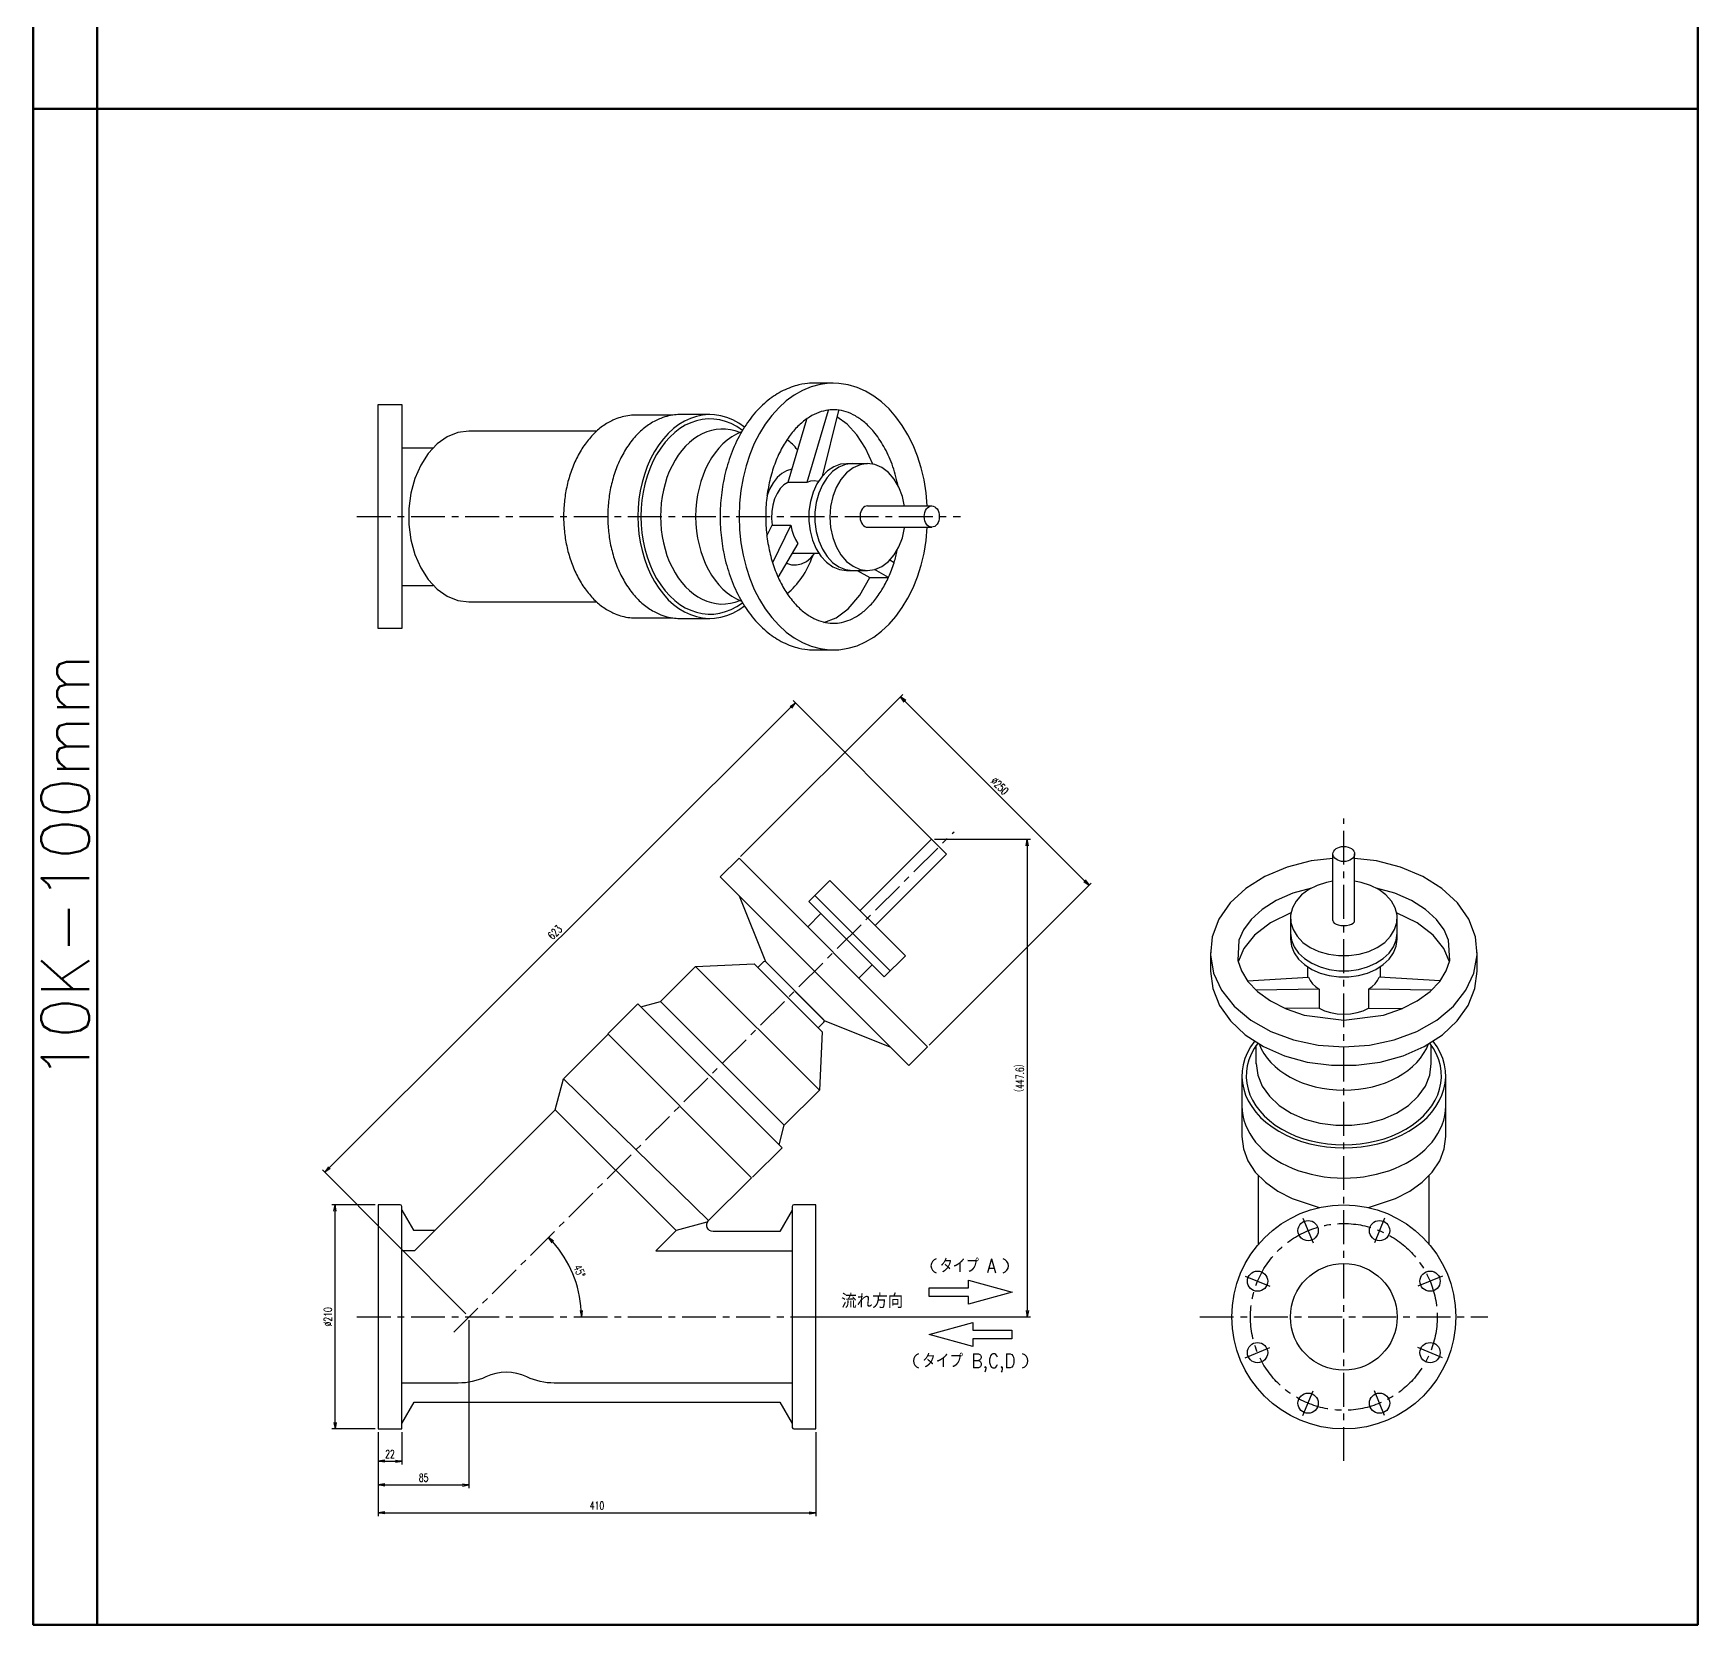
# Model space of a CAD drawing. Header units: millimetres. Extents: x 1711 to 90196, y -23291 to 8516.
# Drawn here: x 24802 to 26362, y -17564 to -16073 of the extents above; entities that cross this region are included whole.
import ezdxf
from ezdxf.enums import TextEntityAlignment as Align

# ---------------------------------------------------------------- set-up
doc = ezdxf.new("R2010")
doc.units = ezdxf.units.MM
doc.header["$PDMODE"] = 35
doc.linetypes.add('CENTER', pattern=[50.8, 31.75, -6.35, 6.35, -6.35])
for name, color, linetype in [('CEN', 2, 'CENTER'), ('寸法', 2, 'Continuous'), ('配管-CVP', 4, 'Continuous')]:
    doc.layers.add(name, color=color, linetype=linetype)
doc.layers.add('line', color=153, linetype='Continuous', lineweight=50)
doc.styles.add('4', font='simplex', dxfattribs={"height": 4, "bigfont": 'bigfont'})
doc.styles.add('kpk', font='romans.shx', dxfattribs={"width": 0.7, "bigfont": 'extfont2.shx'})
doc.styles.get("Standard").update_dxf_attribs({"font": 'romans.shx', "bigfont": 'extfont.shx'})
doc.dimstyles.new('KPK-3', dxfattribs={"dimscale": 3, "dimtxt": 2.5, "dimasz": 2, "dimexe": 1, "dimexo": 1, "dimgap": 1, "dimtad": 3, "dimdec": 1, "dimdsep": 46, "dimtxsty": 'kpk', "dimblk": 'OPEN', "dimcen": 2.5, "dimclrd": 2, "dimclre": 2, "dimclrt": 4, "dimadec": 1, "dimazin": 2, "dimtfac": 1, "dimtdec": 1, "dimtmove": 0, "dimatfit": 2, "dimldrblk": 'OPEN', "dimfxl": 0, "dimlwd": -1, "dimlwe": -1, "dimarcsym": 0})

# ---------------------------------------------------------------- blocks, each defined once
blk = doc.blocks.new('_Open')
at = {"color": 0, "linetype": 'ByBlock', "lineweight": -2}
for p, q in [((-1, 0.17), (0, 0)), ((-1, -0.17), (0, 0)), ((0, 0), (-1, 0))]:
    blk.add_line(p, q, dxfattribs=at)
blk = doc.blocks.new('*D1799')
at = {"layer": 'Defpoints', "color": 0, "transparency": 16777216}
for p in [(25125.6, -17380.7), (25535.6, -17380.7), (25535.6, -17459.3)]:
    blk.add_point(p, dxfattribs=at)
at = {"layer": '寸法', "color": 2, "transparency": 16777216}
for p, q in [((25125.6, -17383.7), (25125.6, -17462.3)), ((25535.6, -17383.7), (25535.6, -17462.3)), ((25131.6, -17459.3), (25529.6, -17459.3))]:
    blk.add_line(p, q, dxfattribs=at)
at = {"layer": '寸法', "color": 2, "transparency": 16777216, "xscale": 6, "yscale": 6, "zscale": 6, "rotation": 180}
blk.add_blockref('_Open', (25125.6, -17459.3), dxfattribs=at)
at = {"layer": '寸法', "color": 2, "transparency": 16777216, "xscale": 6, "yscale": 6, "zscale": 6}
blk.add_blockref('_Open', (25535.6, -17459.3), dxfattribs=at)
at = {"layer": '寸法', "color": 4, "transparency": 16777216, "insert": (25330.6, -17452.6), "char_height": 7.5, "attachment_point": 5, "style": 'kpk', "bg_fill": 3, "box_fill_scale": 1.1, "bg_fill_color": 256, "bg_fill_true_color": 13158600, "bg_fill_transparency": 0}
blk.add_mtext('410', dxfattribs=at)
blk = doc.blocks.new('*D1800')
at = {"layer": 'Defpoints', "color": 0, "transparency": 16777216}
for p in [(25125.6, -17380.7), (25147.6, -17380.7)]:
    blk.add_point(p, dxfattribs=at)
at = {"layer": '寸法', "color": 2, "transparency": 16777216}
for p, q in [((25125.6, -17383.7), (25125.6, -17413.9)), ((25147.6, -17383.7), (25147.6, -17413.9)), ((25131.6, -17410.9), (25141.6, -17410.9))]:
    blk.add_line(p, q, dxfattribs=at)
at = {"layer": '寸法', "color": 2, "transparency": 16777216, "xscale": 6, "yscale": 6, "zscale": 6, "rotation": 180}
blk.add_blockref('_Open', (25125.6, -17410.9), dxfattribs=at)
at = {"layer": '寸法', "color": 2, "transparency": 16777216, "xscale": 6, "yscale": 6, "zscale": 6}
blk.add_blockref('_Open', (25147.6, -17410.9), dxfattribs=at)
at = {"layer": '寸法', "color": 4, "transparency": 16777216, "insert": (25136.6, -17404.2), "char_height": 7.5, "attachment_point": 5, "style": 'kpk', "bg_fill": 3, "box_fill_scale": 1.1, "bg_fill_color": 256, "bg_fill_true_color": 13158600, "bg_fill_transparency": 0}
blk.add_mtext('22', dxfattribs=at)
at = {"layer": 'Defpoints', "color": 0, "transparency": 16777216}
blk.add_point((25147.6, -17410.9), dxfattribs=at)
blk = doc.blocks.new('*D1801')
at = {"layer": 'Defpoints', "color": 0, "transparency": 16777216}
for p in [(25085.1, -17170.7), (25125.6, -17170.7), (25125.6, -17380.7)]:
    blk.add_point(p, dxfattribs=at)
at = {"layer": '寸法', "color": 2, "transparency": 16777216}
for p, q in [((25122.6, -17170.7), (25082.1, -17170.7)), ((25085.1, -17374.7), (25085.1, -17176.7)), ((25122.6, -17380.7), (25082.1, -17380.7))]:
    blk.add_line(p, q, dxfattribs=at)
at = {"layer": '寸法', "color": 2, "transparency": 16777216, "xscale": 6, "yscale": 6, "zscale": 6}
for p, rotation in [((25085.1, -17170.7), 90), ((25085.1, -17380.7), 270)]:
    blk.add_blockref('_Open', p, dxfattribs=dict(at, rotation=rotation))
at = {"layer": '寸法', "color": 4, "transparency": 16777216, "insert": (25078.4, -17275.7), "char_height": 7.5, "attachment_point": 5, "rotation": 90, "style": 'kpk', "bg_fill": 3, "box_fill_scale": 1.1, "bg_fill_color": 256, "bg_fill_true_color": 13158600, "bg_fill_transparency": 0}
blk.add_mtext('%%C210', dxfattribs=at)
blk = doc.blocks.new('*D1802')
at = {"layer": 'Defpoints', "color": 0, "transparency": 16777216}
for p in [(25210.6, -17275.7), (25125.6, -17381.7), (25210.6, -17433.2)]:
    blk.add_point(p, dxfattribs=at)
at = {"layer": '寸法', "color": 2, "transparency": 16777216}
for p, q in [((25210.6, -17278.7), (25210.6, -17436.2)), ((25125.6, -17384.7), (25125.6, -17436.2)), ((25131.6, -17433.2), (25204.6, -17433.2))]:
    blk.add_line(p, q, dxfattribs=at)
at = {"layer": '寸法', "color": 2, "transparency": 16777216, "xscale": 6, "yscale": 6, "zscale": 6, "rotation": 180}
blk.add_blockref('_Open', (25125.6, -17433.2), dxfattribs=at)
at = {"layer": '寸法', "color": 2, "transparency": 16777216, "xscale": 6, "yscale": 6, "zscale": 6}
blk.add_blockref('_Open', (25210.6, -17433.2), dxfattribs=at)
at = {"layer": '寸法', "color": 4, "transparency": 16777216, "insert": (25168.1, -17426.4), "char_height": 7.5, "attachment_point": 5, "style": 'kpk', "bg_fill": 3, "box_fill_scale": 1.1, "bg_fill_color": 256, "bg_fill_true_color": 13158600, "bg_fill_transparency": 0}
blk.add_mtext('85', dxfattribs=at)
blk = doc.blocks.new('*D1803')
at = {"layer": 'Defpoints', "color": 0, "transparency": 16777216}
for p in [(25651.1, -16835.2), (25312.4, -17248.5), (25125.6, -17275.7), (25535.6, -17275.7), (25196.4, -17289.9)]:
    blk.add_point(p, dxfattribs=at)
at = {"layer": '寸法', "color": 2, "transparency": 16777216}
blk.add_arc((25210.6, -17275.7), 105.4, 3.2609, 41.7391, dxfattribs=at)
at = {"layer": '寸法', "color": 2, "transparency": 16777216, "xscale": 6, "yscale": 6, "zscale": 6}
for p, rotation in [((25285.1, -17201.2), 133.3695482677763), ((25316, -17275.7), 271.6304517322241)]:
    blk.add_blockref('_Open', p, dxfattribs=dict(at, rotation=rotation))
at = {"layer": '寸法', "color": 4, "transparency": 16777216, "insert": (25314.2, -17232.8), "char_height": 7.5, "attachment_point": 5, "rotation": 292.5, "style": 'kpk', "bg_fill": 3, "box_fill_scale": 1.1, "bg_fill_color": 256, "bg_fill_true_color": 13158600, "bg_fill_transparency": 0}
blk.add_mtext('45°', dxfattribs=at)
blk = doc.blocks.new('*D1804')
at = {"layer": 'Defpoints', "color": 0, "transparency": 16777216}
for p in [(25463, -16846.5), (25791.8, -16871.3), (25639.8, -17023.3)]:
    blk.add_point(p, dxfattribs=at)
at = {"layer": '寸法', "color": 2, "transparency": 16777216}
for p, q in [((25465.1, -16844.4), (25617.1, -16692.4)), ((25619.2, -16698.8), (25787.5, -16867.1)), ((25641.9, -17021.2), (25793.9, -16869.2))]:
    blk.add_line(p, q, dxfattribs=at)
at = {"layer": '寸法', "color": 2, "transparency": 16777216, "xscale": 6, "yscale": 6, "zscale": 6}
for p, rotation in [((25615, -16694.6), 135), ((25791.8, -16871.3), 315)]:
    blk.add_blockref('_Open', p, dxfattribs=dict(at, rotation=rotation))
at = {"layer": '寸法', "color": 4, "transparency": 16777216, "insert": (25708.1, -16778.2), "char_height": 7.5, "attachment_point": 5, "rotation": 315, "style": 'kpk', "bg_fill": 3, "box_fill_scale": 1.1, "bg_fill_color": 256, "bg_fill_true_color": 13158600, "bg_fill_transparency": 0}
blk.add_mtext('%%C250', dxfattribs=at)
blk = doc.blocks.new('*D1805')
at = {"layer": 'Defpoints', "color": 0, "transparency": 16777216}
for p in [(25644, -16828.2), (25535.6, -17275.7), (25733.9, -17275.7)]:
    blk.add_point(p, dxfattribs=at)
at = {"layer": '寸法', "color": 2, "transparency": 16777216}
for p, q in [((25647, -16828.2), (25736.9, -16828.2)), ((25733.9, -16834.2), (25733.9, -17269.7)), ((25538.6, -17275.7), (25736.9, -17275.7))]:
    blk.add_line(p, q, dxfattribs=at)
at = {"layer": '寸法', "color": 2, "transparency": 16777216, "xscale": 6, "yscale": 6, "zscale": 6}
for p, rotation in [((25733.9, -16828.2), 90), ((25733.9, -17275.7), 270)]:
    blk.add_blockref('_Open', p, dxfattribs=dict(at, rotation=rotation))
at = {"layer": '寸法', "color": 4, "transparency": 16777216, "insert": (25727.1, -17052), "char_height": 7.5, "attachment_point": 5, "rotation": 90, "style": 'kpk', "bg_fill": 3, "box_fill_scale": 1.1, "bg_fill_color": 256, "bg_fill_true_color": 13158600, "bg_fill_transparency": 0}
blk.add_mtext('（447.6）', dxfattribs=at)
blk = doc.blocks.new('*D1806')
at = {"layer": 'Defpoints', "color": 0, "transparency": 16777216}
for p in [(25516.6, -16700.3), (25651.1, -16835.2), (25209.9, -17275)]:
    blk.add_point(p, dxfattribs=at)
at = {"layer": '寸法', "color": 2, "transparency": 16777216}
for p, q in [((25079.6, -17135.9), (25512.4, -16704.5)), ((25649, -16833.1), (25514.5, -16698.2)), ((25207.7, -17272.9), (25073.3, -17138))]:
    blk.add_line(p, q, dxfattribs=at)
at = {"layer": '寸法', "color": 2, "transparency": 16777216, "xscale": 6, "yscale": 6, "zscale": 6}
for p, rotation in [((25516.6, -16700.3), 44.9080325352659), ((25075.4, -17140.1), 224.9080325352659)]:
    blk.add_blockref('_Open', p, dxfattribs=dict(at, rotation=rotation))
at = {"layer": '寸法', "color": 4, "transparency": 16777216, "insert": (25291.2, -16915.4), "char_height": 7.5, "attachment_point": 5, "rotation": 44.908, "style": 'kpk', "bg_fill": 3, "box_fill_scale": 1.1, "bg_fill_color": 256, "bg_fill_true_color": 13158600, "bg_fill_transparency": 0}
blk.add_mtext('623', dxfattribs=at)
blk = doc.blocks.new('A$C64145449')
at = {"layer": 'line'}
for p, q in [((60, 0), (60, -5930.5)), ((0, -4510), (1560, -4510))]:
    blk.add_line(p, q, dxfattribs=at)
blk.add_lwpolyline([(60, -160), (0, 0), (0, -5930.5), (1560, -5930.5), (1560, 0), (0, 0)], dxfattribs=at)
at = {"layer": 'line', "insert": (30, -5220.3), "char_height": 45, "attachment_point": 5, "rotation": 90}
blk.add_mtext('10K-100mm', dxfattribs=at)

msp = doc.modelspace()

# ---------------------------------------------------------------- linework, layer by layer
at = {"layer": 'CEN'}
for p, q in [((25105.5683, -16525.7442), (25671.2564, -16525.7442)), ((26030.5683, -17410.7442), (26030.5683, -16808.8504)), ((25196.4262, -17289.8863), (25665.238, -16821.0745)), ((25992.3, -17183.3562), (26001.8671, -17206.4532)), ((26068.8367, -17183.3562), (26059.2696, -17206.4532)), ((25938.1804, -17237.4758), (25961.2773, -17247.0429)), ((26122.9563, -17237.4758), (26099.8593, -17247.0429)), ((25105.5683, -17275.7442), (25555.5683, -17275.7442)), ((25895.5683, -17275.7442), (26165.5683, -17275.7442)), ((25938.1804, -17314.0125), (25961.2773, -17304.4454)), ((26122.9563, -17314.0125), (26099.8593, -17304.4454)), ((25992.3, -17368.1321), (26001.8671, -17345.0351)), ((26068.8367, -17368.1321), (26059.2696, -17345.0351))]:
    msp.add_line(p, q, dxfattribs=at)
msp.add_circle((26030.5683, -17275.7442), 87.5, dxfattribs=at)
at = {"layer": '寸法'}
for centre, start, end in [((25650.5121, -17227.8425), 106.2602047, 253.7397953), ((25709.3621, -17227.8425), 286.2602047, 73.7397953), ((25634.0121, -17316.9425), 106.2602047, 253.7397953), ((25727.5121, -17316.9425), 286.2602047, 73.7397953)]:
    msp.add_arc(centre, 6.875, start, end, dxfattribs=at)
at = {"layer": '配管-CVP', "color": 0, "linetype": 'ByBlock'}
for p, q in [((25547.1296, -16426.5413), (25527.1982, -16493.738)), ((25556.9513, -16426.5413), (25541.5215, -16488.1176)), ((25527.0064, -16434.7862), (25509.5206, -16493.738)), ((25147.5683, -16461.2442), (25177.1038, -16461.2442)), ((25564.4148, -16476.22), (25584.2138, -16476.22)), ((25584.2138, -16515.7442), (25644.3783, -16515.7442)), ((25489.6908, -16543.9099), (25494.6676, -16533.7609)), ((25584.2138, -16535.7442), (25644.3783, -16535.7442)), ((25609.076, -16569.1227), (25605.1227, -16566.5392)), ((25147.5683, -16590.2442), (25177.1038, -16590.2442)), ((26020.4255, -16904.2648), (26020.4255, -16841.9342)), ((26040.7112, -16904.2648), (26040.7112, -16841.9342)), ((25996.5683, -16947.7602), (25996.5683, -16957.4927)), ((26064.5683, -16947.7602), (26064.5683, -16957.4927)), ((26120.8975, -16960.7594), (26063.7215, -16957.4436)), ((25948.5683, -17038.5098), (25948.5683, -17021.116)), ((26112.5683, -17038.5098), (26112.5683, -17021.116)), ((25950.5683, -17207.7368), (25950.5683, -17143.0428)), ((26110.5683, -17207.7368), (26110.5683, -17143.0428))]:
    msp.add_line(p, q, dxfattribs=at)
msp.add_lwpolyline([(25147.5683, -16630.7442), (25125.5683, -16630.7442), (25125.5683, -16420.7442), (25147.5683, -16420.7442)], close=True, dxfattribs=at)
at = {"layer": '配管-CVP', "color": 0, "linetype": 'ByBlock', "flags": 128}
for points in [[(25589.1439, -16476.7085), (25582.3519, -16461.7544), (25574.1494, -16449.1593), (25565.0279, -16439.2871), (25555.5124, -16432.2837)], [(25330.2569, -16445.7442), (25210.5683, -16445.7442), (25200.1739, -16447.1063), (25190.1334, -16451.1464), (25180.7888, -16457.7268), (25172.4583, -16466.6235), (25165.4256, -16477.5334), (25159.9302, -16490.0851), (25156.1592, -16503.8511), (25154.2411, -16518.3627), (25154.2411, -16533.1256), (25156.1592, -16547.6372), (25159.9302, -16561.4032), (25165.4256, -16573.9549), (25172.4583, -16584.8649), (25180.7888, -16593.7615), (25190.1334, -16600.3419), (25200.1739, -16604.382), (25210.5683, -16605.7442), (25330.2569, -16605.7442)], [(25513.1706, -16481.4324), (25508.3197, -16482.8258), (25503.6916, -16485.4813), (25499.4208, -16489.3214), (25495.6315, -16494.2347), (25492.434, -16500.0783), (25489.9212, -16506.682)], [(25565.5581, -16476.2461), (25558.979, -16476.8145), (25552.5889, -16479.1), (25546.6098, -16483.0232), (25541.2495, -16488.4479), (25536.6944, -16495.1853), (25533.1027, -16503.0014), (25530.5994, -16511.6245), (25529.2713, -16520.7549), (25529.1647, -16530.0752), (25530.2833, -16539.2615), (25532.5882, -16547.9946), (25535.9993, -16555.9708), (25540.398, -16562.913), (25545.6314, -16568.5799), (25551.5177, -16572.7745), (25557.8522, -16575.3511), (25564.4148, -16576.22), (25584.2138, -16576.22)], [(25570.0717, -16476.22), (25563.5752, -16477.0713), (25557.2999, -16479.5964), (25551.4595, -16483.7091), (25546.253, -16489.2695), (25541.8575, -16496.0883), (25538.4229, -16503.9331), (25536.066, -16512.5368), (25534.8672, -16521.6066), (25534.8672, -16530.8334), (25536.066, -16539.9031), (25538.4229, -16548.5069), (25541.8575, -16556.3517), (25546.253, -16563.1704), (25551.4595, -16568.7308), (25557.2999, -16572.8436), (25563.5752, -16575.3686), (25570.0717, -16576.22)], [(25618.8548, -16516.22), (25616.8143, -16506.8701), (25613.5252, -16498.2613), (25609.1135, -16490.7233), (25603.7481, -16484.5448), (25597.6346, -16479.9624), (25591.0071, -16477.1516), (25584.1194, -16476.2202), (25577.2353, -16477.2037), (25570.6185, -16480.0644), (25564.5224, -16484.6929), (25559.1805, -16490.9119), (25554.7973, -16498.4831), (25551.5407, -16507.1167), (25549.5355, -16516.4818), (25548.8585, -16526.22), (25549.5355, -16535.9581), (25551.5407, -16545.3233), (25554.7973, -16553.9568), (25559.1805, -16561.5281), (25564.5224, -16567.747), (25570.6185, -16572.3755), (25577.2353, -16575.2363), (25584.1194, -16576.2198), (25591.0071, -16575.2883), (25597.6346, -16572.4776), (25603.7481, -16567.8952), (25609.1135, -16561.7167), (25613.5252, -16554.1787), (25616.8143, -16545.5699), (25618.8548, -16536.22)], [(25538.0458, -16492.913), (25534.4173, -16492.2406), (25530.7674, -16492.5182), (25527.1982, -16493.738), (25509.5206, -16493.738), (25505.7551, -16496.169), (25502.3454, -16499.6457), (25499.4101, -16504.047), (25497.0512, -16509.22), (25495.351, -16514.9845), (25494.3686, -16521.14), (25494.1381, -16527.4722), (25494.6676, -16533.7609), (25512.3452, -16533.7609), (25495.0048, -16569.1227)], [(25584.2138, -16515.7442), (25582.9145, -16515.9144), (25581.6595, -16516.4194), (25580.4914, -16517.242), (25579.4501, -16518.3541), (25578.571, -16519.7178), (25577.8841, -16521.2868), (25577.4127, -16523.0075), (25577.1729, -16524.8215), (25577.1729, -16526.6669), (25577.4127, -16528.4808), (25577.8841, -16530.2016), (25578.571, -16531.7705), (25579.4501, -16533.1343), (25580.4914, -16534.2463), (25581.6595, -16535.0689), (25582.9145, -16535.5739), (25584.2138, -16535.7442)], [(25512.3452, -16533.7609), (25513.3087, -16538.6297), (25514.7289, -16543.22), (25516.574, -16547.4286), (25518.8027, -16551.1611), (25500.2354, -16582.996)], [(25508.0966, -16569.5174), (25512.7762, -16570.9435), (25517.5428, -16571.1541), (25522.2669, -16570.1435), (25526.82, -16567.9393), (25531.0785, -16564.6012), (25534.9266, -16560.22)], [(25543.2018, -16625.1759), (25554.6161, -16620.6683), (25566.1039, -16612.1659), (25576.927, -16599.4935), (25586.1678, -16582.996)], [(26020.4255, -16846.3161), (26000.0064, -16848.5058), (25977.329, -16854.241), (25956.6281, -16862.945), (25938.672, -16874.2947), (25924.1274, -16887.8686), (25913.5343, -16903.163), (25907.2858, -16919.6099), (25905.6139, -16936.599), (25908.5808, -16953.4993), (25916.0761, -16969.6837), (25927.8218, -16984.5513), (25943.3818, -16997.55), (25962.1784, -17008.1975), (25983.5139, -17016.0983), (26006.5961, -17020.9593), (26030.5683, -17022.5999), (26054.5405, -17020.9593), (26077.6228, -17016.0983), (26098.9582, -17008.1975), (26117.7548, -16997.55), (26133.3148, -16984.5513), (26145.0605, -16969.6837), (26152.5559, -16953.4993), (26155.5227, -16936.599), (26153.8508, -16919.6099), (26147.6024, -16903.163), (26137.0092, -16887.8686), (26122.4646, -16874.2947), (26104.5085, -16862.945), (26083.8076, -16854.241), (26061.1302, -16848.5058), (26040.7112, -16846.3161)], [(26000.2615, -16873.918), (25982.8101, -16878.7927), (25967.2348, -16885.6125), (25954.1119, -16893.9603), (25943.8501, -16903.3084), (25936.6175, -16913.0868), (25932.3021, -16922.8311), (25931.3485, -16941.8547), (25934.6038, -16951.5185), (25940.6726, -16961.3268), (25949.7589, -16970.9088), (25961.8043, -16979.7137), (25976.4852, -16987.1853), (25993.2821, -16992.8592), (26030.5688, -16997.5999), (26067.8554, -16992.8588), (26084.6523, -16987.185), (26099.3331, -16979.7133), (26111.3784, -16970.9084), (26120.4645, -16961.3262), (26126.533, -16951.518), (26129.7884, -16941.8544), (26128.8345, -16922.8306), (26124.5189, -16913.0864), (26117.2863, -16903.308), (26107.0247, -16893.9597), (26093.9015, -16885.6118), (26078.3259, -16878.7921), (26060.8743, -16873.9175)], [(26020.4255, -16867.5743), (26014.3964, -16868.5833), (26005.5809, -16871.4145), (25997.7024, -16875.394), (25991.0563, -16880.3726), (25985.8918, -16886.1636), (25982.4025, -16892.5499), (25980.7194, -16899.292), (25980.9055, -16906.1371), (25982.9538, -16912.8284), (25986.7875, -16919.1152), (25992.263, -16924.7616), (25999.1748, -16929.5559), (26007.2638, -16933.3184), (26016.2266, -16935.908), (26025.7272, -16937.2275), (26035.4094, -16937.2275), (26044.91, -16935.908), (26053.8729, -16933.3184), (26061.9619, -16929.5559), (26068.8737, -16924.7616), (26074.3491, -16919.1152), (26078.1828, -16912.8284), (26080.2312, -16906.1371), (26080.4173, -16899.292), (26078.7341, -16892.5499), (26075.2449, -16886.1636), (26070.0803, -16880.3726), (26063.4342, -16875.394), (26055.5557, -16871.4145), (26046.7402, -16868.5833), (26040.7112, -16867.5743)], [(25981.0568, -16897.1082), (25961.7211, -16906.4382), (25946.7547, -16917.9715), (25936.7623, -16930.518), (25931.6125, -16943.0504)], [(25980.5683, -16902.0382), (25980.5683, -16921.8372), (25981.4197, -16928.3338), (25983.9447, -16934.609), (25988.0575, -16940.4494), (25993.6179, -16945.656), (26000.4366, -16950.0514), (26008.2814, -16953.486), (26016.8852, -16955.8429), (26025.9549, -16957.0417), (26035.1817, -16957.0417), (26044.2515, -16955.8429), (26052.8552, -16953.486), (26060.7, -16950.0514), (26067.5188, -16945.656), (26073.0792, -16940.4494), (26077.1919, -16934.609), (26079.717, -16928.3338), (26080.5683, -16921.8372), (26080.5683, -16902.0382)], [(26129.5242, -16943.0502), (26124.3744, -16930.5182), (26114.3817, -16917.9714), (26099.4155, -16906.438), (26080.0797, -16897.1077)], [(25980.5683, -16916.1804), (25981.4197, -16922.6769), (25983.9447, -16928.9522), (25988.0575, -16934.7926), (25993.6179, -16939.9991), (26000.4366, -16944.3945), (26008.2814, -16947.8292), (26016.8852, -16950.186), (26025.9549, -16951.3849), (26035.1817, -16951.3849), (26044.2515, -16950.186), (26052.8552, -16947.8292), (26060.7, -16944.3945), (26067.5188, -16939.9991), (26073.0792, -16934.7926), (26077.1919, -16928.9522), (26079.717, -16922.6769), (26080.5683, -16916.1804)], [(25905.5683, -16934.2116), (25905.5683, -16951.8893), (25907.6967, -16968.1306), (25914.0093, -16983.8188), (25924.2912, -16998.4197), (25938.1922, -17011.4361), (25955.239, -17022.4247), (25974.851, -17031.0113), (25996.3604, -17036.9034), (26019.0348, -17039.9006), (26042.1019, -17039.9006), (26064.7762, -17036.9034), (26086.2856, -17031.0113), (26105.8976, -17022.4247), (26122.9444, -17011.4361), (26136.8455, -16998.4197), (26147.1273, -16983.8188), (26153.44, -16968.1306), (26155.5683, -16951.8893), (26155.5683, -16934.2116)], [(25940.2392, -16960.7594), (25997.4151, -16957.4436), (25998.914, -16960.5732), (26001.1235, -16963.5238), (26003.994, -16966.229), (26007.4611, -16968.6282), (25948.2489, -16969.5498)], [(26053.6755, -16968.6282), (26057.1426, -16966.229), (26060.0132, -16963.5238), (26062.2227, -16960.5732), (26063.7215, -16957.4436)], [(26007.4611, -16986.3059), (26012.4954, -16988.7855), (26018.1586, -16990.6211), (26024.2536, -16991.7486), (26030.5683, -16992.1288), (26036.8831, -16991.7486), (26042.9781, -16990.6211), (26048.6412, -16988.7855), (26053.6755, -16986.3059)], [(25935.0683, -17049.8236), (25935.0683, -17106.5617), (25936.4921, -17118.1788), (25940.7209, -17129.4495), (25947.6288, -17140.0377), (25957.0097, -17149.6278), (25968.5839, -17157.9338), (25982.0063, -17164.708), (26007.4296, -17173.3254)], [(25948.5683, -17038.4358), (25949.9645, -17049.0901), (25954.1056, -17059.3816), (25960.8505, -17068.9598), (25969.9696, -17077.4986), (25981.1523, -17084.7071), (25994.0178, -17090.3399), (26008.1279, -17094.2051), (26023.0023, -17096.1712), (26038.1343, -17096.1712), (26053.0087, -17094.2051), (26067.1189, -17090.3399), (26079.9844, -17084.7071), (26091.167, -17077.4986), (26100.2861, -17068.9598), (26107.031, -17059.3816), (26111.1721, -17049.0901), (26112.5683, -17038.4358)], [(26053.707, -17173.3254), (26079.1303, -17164.708), (26092.5527, -17157.9338), (26104.1269, -17149.6278), (26113.5078, -17140.0377), (26120.4157, -17129.4495), (26124.6445, -17118.1788), (26126.0683, -17106.5617), (26126.0683, -17049.8236)]]:
    msp.add_lwpolyline(points, dxfattribs=at)
at = {"layer": '配管-CVP', "color": 0, "linetype": 'ByBlock'}
for points in [[(25513.6336, -16560.0238), (25515.978, -16560.22), (25538.4919, -16560.22)], [(25574.3895, -16576.22), (25586.1678, -16582.996), (25603.8454, -16582.996), (25590.6259, -16575.3908)], [(26007.4611, -16968.6282), (26007.4611, -16986.3059), (25975.5815, -16986.8021)], [(26112.8877, -16969.5498), (26053.6755, -16968.6282), (26053.6755, -16986.3059), (26085.5551, -16986.8021)]]:
    msp.add_lwpolyline(points, dxfattribs=at)
for centre, radius in [((26030.5683, -17275.7442), 105), ((25997.0835, -17194.9047), 9.5), ((26064.0531, -17194.9047), 9.5), ((25949.7289, -17242.2594), 9.5), ((26030.5683, -17275.7442), 50), ((26111.4078, -17242.2594), 9.5), ((25949.7289, -17309.229), 9.5), ((26111.4078, -17309.229), 9.5), ((25997.0835, -17356.5836), 9.5), ((26064.0531, -17356.5836), 9.5)]:
    msp.add_circle(centre, radius, dxfattribs=at)
for centre, major_axis, ratio, start_param, end_param in [((25552.1009, -16525.7442), (0, -125), 0.707106781, 1.650881907, 7.773896054), ((25436.4889, -16525.7442), (0, -95.5), 0.707106781, 2.641807306, 6.782970654), ((25436.4889, -16525.7442), (0, -91.5), 0.707106781, 2.651536688, 6.773241273), ((25448.124, -16525.7442), (0, -82), 0.707106781, 2.853823177, 6.570954784), ((25481.0367, -16525.7442), (0, -82), 0.707106781, 3.403062007, 6.021715954), ((25481.0367, -16525.7442), (0, -82), 0.707106781, 2.437597707, 2.644069653), ((25481.0367, -16525.7442), (0, -82), 0.707106781, 0.497518076, 1.104540769), ((26030.5683, -16904.4327), (10.1494, 0), 0.459516911, 3.10558489, 6.319193071), ((26030.5683, -17049.8236), (-95.5, 0), 0.707106781, 5.777668611, 9.930294657), ((26030.5683, -17049.8236), (-91.5, 0), 0.707106781, 5.788087408, 9.91987586), ((26030.5683, -17005.2758), (-82, 0), 0.707106781, 0.253417789, 2.888174865), ((26030.5683, -17078.1078), (-95.5, 0), 0.707106781, 0, 3.141592654)]:
    msp.add_ellipse(centre, major_axis=major_axis, ratio=ratio, start_param=start_param, end_param=end_param, dxfattribs=at)
for centre, major_axis, ratio in [((25644.3783, -16525.7442), (0, -10), 0.705826176), ((26030.5683, -16841.9342), (-10.1429, 0), 0.695884975)]:
    msp.add_ellipse(centre, major_axis=major_axis, ratio=ratio, dxfattribs=at)
for points in [[(25552.1009, -16400.7442), (25543.2621, -16400.7442), (25534.4232, -16400.7442), (25446.0349, -16400.7442), (25446.0349, -16525.7442), (25446.0349, -16650.7442), (25534.4232, -16650.7442), (25543.2621, -16650.7442), (25552.1009, -16650.7442)], [(25401.621, -16430.7442), (25384.0532, -16430.7442), (25366.4854, -16430.7442), (25299.3102, -16430.7442), (25299.3102, -16525.7442), (25299.3102, -16620.7442), (25366.4854, -16620.7442), (25384.0532, -16620.7442), (25401.621, -16620.7442)], [(25436.4889, -16430.2442), (25422.5236, -16430.2442), (25408.5582, -16430.2442), (25340.676, -16430.2442), (25340.676, -16525.7442), (25340.676, -16621.2442), (25408.5582, -16621.2442), (25422.5236, -16621.2442), (25436.4889, -16621.2442)]]:
    msp.add_rational_spline(points, [1, 1, 1, 0.707106781187, 1, 0.707106781187, 1, 1, 1], degree=2, knots=[0, 0, 0, 1, 1, 2.570796327, 2.570796327, 4.141592654, 4.141592654, 5.141592654, 5.141592654, 5.141592654], dxfattribs=at)
msp.add_open_spline([(25612.6741, -16496.8071), (25612.6134, -16496.5013), (25612.5517, -16496.196), (25611.1252, -16489.2546), (25609.3105, -16482.8554), (25604.9051, -16470.8299), (25602.3145, -16465.2045), (25596.5468, -16454.9755), (25593.3704, -16450.3734), (25587.287, -16443.0907), (25584.4386, -16440.2121), (25578.6525, -16435.273), (25575.7163, -16433.2124), (25569.8683, -16429.8739), (25566.9578, -16428.5947), (25561.2075, -16426.7397), (25558.3672, -16426.1617), (25552.72, -16425.6428), (25549.9105, -16425.701), (25544.2506, -16426.4599), (25541.398, -16427.162), (25535.6242, -16429.2812), (25532.7029, -16430.7004), (25526.8505, -16434.3304), (25523.9206, -16436.5423), (25518.1727, -16441.7839), (25515.3559, -16444.8135), (25509.9757, -16451.6518), (25507.413, -16455.46), (25502.6727, -16463.7622), (25500.4953, -16468.2558), (25496.6333, -16477.7976), (25494.9487, -16482.8454), (25492.1516, -16493.3393), (25491.0391, -16498.785), (25489.4365, -16509.9034), (25488.9465, -16515.5758), (25488.6105, -16526.9681), (25488.7645, -16532.6878), (25489.71, -16543.9941), (25490.5014, -16549.5804), (25492.6862, -16560.4436), (25494.0796, -16565.7202), (25497.4044, -16575.7988), (25499.3356, -16580.6005), (25503.6433, -16589.5837), (25506.0194, -16593.7647), (25511.0974, -16601.3918), (25513.7987, -16604.8373), (25519.3891, -16610.9238), (25522.2771, -16613.5645), (25528.1048, -16618.0315), (25531.0429, -16619.8583), (25536.8727, -16622.7497), (25539.7635, -16623.816), (25545.4772, -16625.2688), (25548.3014, -16625.6576), (25551.4468, -16625.7399), (25551.7738, -16625.7442), (25552.1009, -16625.7442), (25554.6877, -16625.7442), (25557.2754, -16625.4787), (25562.4997, -16624.3898), (25565.1373, -16623.5651), (25570.4641, -16621.2952), (25573.153, -16619.8487), (25578.5244, -16616.2818), (25581.206, -16614.1609), (25586.4653, -16609.2311), (25589.0422, -16606.4224), (25593.9827, -16600.1488), (25596.3458, -16596.6844), (25600.7565, -16589.1698), (25602.8039, -16585.12), (25606.4971, -16576.5333), (25608.143, -16571.9966), (25610.6355, -16563.6627), (25611.5791, -16559.9422), (25612.3757, -16556.1427)], degree=3, knots=[1.844672674, 1.844672674, 1.844672674, 1.844672674, 1.853636745, 1.853636745, 2.048800594, 2.048800594, 2.243964443, 2.243964443, 2.439128293, 2.439128293, 2.598526485, 2.598526485, 2.757924676, 2.757924676, 2.917322868, 2.917322868, 3.07672106, 3.07672106, 3.236119252, 3.236119252, 3.395517444, 3.395517444, 3.554915636, 3.554915636, 3.714313828, 3.714313828, 3.873712019, 3.873712019, 4.033110211, 4.033110211, 4.192508403, 4.192508403, 4.351906595, 4.351906595, 4.511304787, 4.511304787, 4.670702979, 4.670702979, 4.830101171, 4.830101171, 4.989499362, 4.989499362, 5.148897554, 5.148897554, 5.308295746, 5.308295746, 5.467693938, 5.467693938, 5.62709213, 5.62709213, 5.786490322, 5.786490322, 5.945888514, 5.945888514, 6.105286706, 6.105286706, 6.264684897, 6.264684897, 6.283185307, 6.283185307, 6.283185307, 6.429516212, 6.429516212, 6.575847116, 6.575847116, 6.722178021, 6.722178021, 6.868508926, 6.868508926, 7.01483983, 7.01483983, 7.161170735, 7.161170735, 7.307501639, 7.307501639, 7.453832544, 7.453832544, 7.565788076, 7.565788076, 7.565788076, 7.565788076], dxfattribs=at)

# ---------------------------------------------------------------- texts
at = {"color": 7, "linetype": 'Continuous', "style": '4'}
for s, width, p, p2 in [('タイプ A', 0.806142, (25651.8871, -17234.4425), (25704.6871, -17234.4425)), ('タイプ B,C,D', 0.84729, (25635.3871, -17323.5425), (25722.8371, -17323.5425))]:
    msp.add_text(s, height=13.2, dxfattribs=dict(at, width=width)).set_placement(p, p2, align=Align.FIT)
msp.add_text('流れ方向', height=13.2, dxfattribs=at).set_placement((25559.4871, -17267.4425))

# ---------------------------------------------------------------- dimensions: what is measured, and where the dimension line sits
at = {"layer": '寸法'}
dim = msp.add_linear_dim(base=(25535.5683, -17459.317), p1=(25125.5683, -17380.7442), p2=(25535.5683, -17380.7442), dimstyle='KPK-3', dxfattribs=at)
dim.commit()
dim.dimension.update_dxf_attribs({"geometry": '*D1799', "text_midpoint": (25330.5683, -17452.567)})

# ---------------------------------------------------------------- next in the draw order: dimensions: what is measured, and where the dimension line sits
dim = msp.add_linear_dim(base=(25147.5683, -17410.9487), p1=(25125.5683, -17380.7442), p2=(25147.5683, -17380.7442), dimstyle='KPK-3', dxfattribs=at)
dim.commit()
dim.dimension.update_dxf_attribs({"geometry": '*D1800', "text_midpoint": (25136.5683, -17404.1987)})

# ---------------------------------------------------------------- next in the draw order: dimensions: what is measured, and where the dimension line sits
dim = msp.add_linear_dim(base=(25085.1433, -17170.7442), p1=(25125.5683, -17380.7442), p2=(25125.5683, -17170.7442), angle=90, text='%%C<>', dimstyle='KPK-3', dxfattribs=at)
dim.commit()
dim.dimension.update_dxf_attribs({"geometry": '*D1801', "text_midpoint": (25078.3933, -17275.7442)})

# ---------------------------------------------------------------- next in the draw order: dimensions: what is measured, and where the dimension line sits
dim = msp.add_linear_dim(base=(25210.5683, -17433.1942), p1=(25125.5683, -17381.7442), p2=(25210.5683, -17275.7442), dimstyle='KPK-3', dxfattribs=at)
dim.commit()
dim.dimension.update_dxf_attribs({"geometry": '*D1802', "text_midpoint": (25168.0683, -17426.4442)})

# ---------------------------------------------------------------- next in the draw order: linework, layer by layer
at = {"layer": '配管-CVP', "color": 0, "linetype": 'ByBlock'}
msp.add_lwpolyline([(25513.5683, -17337.7442), (25290.5683, -17337.7442, -0.111182522), (25264.854, -17331.9546, 0.225148227), (25226.2826, -17331.9546, -0.111182522), (25200.5683, -17337.7442), (25147.5683, -17337.7442)], format="xyb", dxfattribs=at)
msp.add_lwpolyline([(25147.5683, -17375.7442), (25159.1153, -17355.7442), (25502.0213, -17355.7442), (25513.5683, -17375.7442)], dxfattribs=at)

# ---------------------------------------------------------------- next in the draw order: dimensions: what is measured, and where the dimension line sits
at = {"layer": '寸法'}
dim = msp.add_angular_dim_2l(base=(25312.413, -17248.455), line1=((25196.4262, -17289.8863), (25651.0958, -16835.2166)), line2=((25125.5683, -17275.7442), (25535.5683, -17275.7442)), dimstyle='KPK-3', dxfattribs=at)
dim.commit()
dim.dimension.update_dxf_attribs({"geometry": '*D1803', "text_midpoint": (25314.2159, -17232.8119)})

# ---------------------------------------------------------------- next in the draw order: linework, layer by layer
at = {"layer": '配管-CVP', "color": 0, "linetype": 'ByBlock'}
for p, q in [((25371.7887, -16985.1233), (25390.1413, -16980.2057)), ((25501.1892, -17114.5238), (25506.1068, -17096.1712))]:
    msp.add_line(p, q, dxfattribs=at)

# ---------------------------------------------------------------- next in the draw order: dimensions: what is measured, and where the dimension line sits
at = {"layer": '寸法'}
dim = msp.add_linear_dim(base=(25791.7615, -16871.3276), p1=(25463.0054, -16846.5304), p2=(25639.7821, -17023.307), angle=315, text='%%C<>', dimstyle='KPK-3', dxfattribs=at)
dim.commit()
dim.dimension.update_dxf_attribs({"geometry": '*D1804', "text_midpoint": (25708.1462, -16778.1663)})

# ---------------------------------------------------------------- next in the draw order: dimensions: what is measured, and where the dimension line sits
dim = msp.add_linear_dim(base=(25733.8992, -17275.7442), p1=(25644.0376, -16828.1584), p2=(25535.5683, -17275.7442), angle=90, text='（<>）', dimstyle='KPK-3', dxfattribs=at)
dim.commit()
dim.dimension.update_dxf_attribs({"geometry": '*D1805', "text_midpoint": (25727.1492, -17051.9513)})

# ---------------------------------------------------------------- next in the draw order: linework, layer by layer
at = {"layer": '配管-CVP', "color": 0, "linetype": 'ByBlock'}
for p, q in [((25605.4875, -16951.5357), (25534.7768, -16880.825)), ((25528.0593, -16910.17), (25540.4336, -16897.7956)), ((25576.1425, -16958.2532), (25588.5169, -16945.8789))]:
    msp.add_line(p, q, dxfattribs=at)

# ---------------------------------------------------------------- next in the draw order: dimensions: what is measured, and where the dimension line sits
at = {"layer": '寸法'}
dim = msp.add_aligned_dim(p1=(25209.8612, -17275.0371), p2=(25651.0958, -16835.2166), distance=190.5003, dimstyle='KPK-3', dxfattribs=at)
dim.commit()
dim.dimension.update_dxf_attribs({"geometry": '*D1806', "text_midpoint": (25291.2256, -16915.4262)})

# ---------------------------------------------------------------- next in the draw order: linework, layer by layer
for points in [[(25678.8398, -17248.6325), (25678.8398, -17241.4388), (25719.6364, -17252.5925), (25678.8398, -17263.7461), (25678.8398, -17256.5525), (25642.0864, -17256.5525), (25642.0864, -17248.6325)], [(25682.7836, -17281.0388), (25682.7836, -17288.2325), (25719.5371, -17288.2325), (25719.5371, -17296.1525), (25682.7836, -17296.1525), (25682.7836, -17303.3461), (25641.9871, -17292.1925)]]:
    msp.add_lwpolyline(points, close=True, dxfattribs=at)
at = {"layer": '配管-CVP', "color": 0, "linetype": 'ByBlock'}
for points in [[(25577.216, -16894.98), (25644.0376, -16828.1584), (25658.1541, -16842.2749), (25591.3325, -16909.0965)], [(25463.7125, -16881.1786), (25488.4613, -16942.6969), (25543.6156, -16997.8512), (25605.1339, -17022.5999)], [(25423.0539, -16947.2931), (25390.1413, -16980.2057), (25506.1068, -17096.1712), (25539.0194, -17063.2586), (25423.0539, -16947.2931), (25477.8547, -16944.8182), (25541.4943, -17008.4578), (25539.0194, -17063.2586)], [(25476.4405, -17144.9294), (25504.0176, -17117.3523), (25368.9602, -16982.2949), (25340.676, -17010.5791)], [(25291.5456, -17081.6298), (25159.4312, -17213.7442), (25147.5683, -17213.7442)], [(25147.5683, -17175.7442), (25158.4619, -17194.6124), (25178.563, -17194.6124)], [(25404.6827, -17194.7668), (25385.7054, -17213.7442), (25513.5683, -17213.7442)]]:
    msp.add_lwpolyline(points, dxfattribs=at)
for points in [[(25463.7125, -16845.8232), (25446.0349, -16863.5009), (25622.8116, -17040.2776), (25640.4892, -17022.5999)], [(25548.9189, -16866.6829), (25529.1199, -16886.4819), (25599.8306, -16957.1926), (25619.6296, -16937.3936)]]:
    msp.add_lwpolyline(points, close=True, dxfattribs=at)
for points in [[(25537.9588, -17004.9223), (25543.2621, -16999.619, 0.414213562), (25543.2621, -16997.4977), (25488.8148, -16943.0504, 0.414213562), (25486.6935, -16943.0504), (25481.3902, -16948.3537)], [(25513.5683, -17175.7442), (25502.0213, -17195.7442), (25439.4039, -17195.7442, -0.668178638), (25435.1612, -17185.5015), (25299.3102, -17052.652), (25341.0295, -17010.9327), (25475.3798, -17145.283), (25433.6605, -17187.0023), (25404.6827, -17194.7668), (25291.5456, -17081.6298), (25299.3102, -17052.652)]]:
    msp.add_lwpolyline(points, format="xyb", dxfattribs=at)
for points in [[(25125.5683, -17170.7442), (25125.5683, -17380.7442), (25147.5683, -17380.7442), (25147.5683, -17172.2442, 0.414213562), (25146.0683, -17170.7442)], [(25515.0683, -17170.7442, 0.414213562), (25513.5683, -17172.2442), (25513.5683, -17379.2442, 0.414213562), (25515.0683, -17380.7442), (25535.5683, -17380.7442), (25535.5683, -17170.7442)]]:
    msp.add_lwpolyline(points, format="xyb", close=True, dxfattribs=at)

# ---------------------------------------------------------------- next in the draw order: block references
at = {"layer": 'line', "linetype": 'ByBlock'}
msp.add_blockref('A$C64145449', (24802.2591, -11633.6234), dxfattribs=at)

doc.saveas('drawing.dxf')
